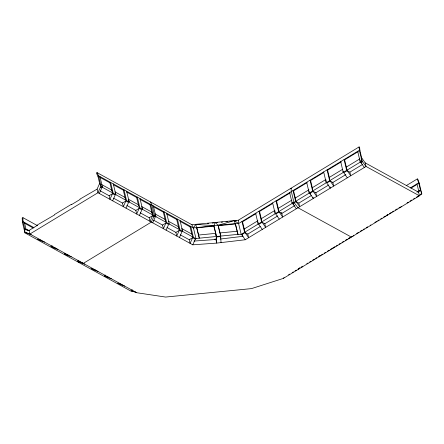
<?xml version="1.0" encoding="UTF-8"?>
<svg xmlns="http://www.w3.org/2000/svg" width="444" height="444" viewBox="0 0 444 444"><rect width="100%" height="100%" fill="white"/><g stroke="black" fill="none" stroke-linecap="round" stroke-linejoin="round"><path stroke-width="0.67" d="M242.785 235.27L241.181 234.388L237.978 234.371L199.323 238.173L195.76 224.337L213.925 225.652L216.506 236.486L213.819 226.151L215.079 222.477L218.215 225.23L220.796 236.064L220.024 233.572M221.034 242.668L220.696 236.563L216.4 236.985L215.884 239.483L216.744 243.09L245.243 239.76L366.034 166.461L419.452 195.81L421.267 193.667L421.8 193.961L420.096 194.994M220.435 237.812L220.696 236.563M196.742 227.345L199.323 238.173L195.998 238.739L101.177 186.647L99.634 183.444L97.913 176.224L96.376 173.027L97.053 172.616L98.596 175.813L193.418 227.911L235.398 223.543L237.978 234.371L234.399 220.613L218.215 225.23M234.327 220.929L234.399 220.613L238.6 223.56L241.181 234.388L361.965 161.089L366.034 166.461L365.173 162.854L361.644 157.775L359.923 150.555L359.596 147.236L359.063 146.942L238.273 220.241L191.88 224.714L97.053 172.616M365.173 162.854L418.592 192.202L419.452 195.81L283.355 278.399L251.493 288.611L165.601 297.058L136.746 292.729L132.484 291.181L131.807 291.597L24.958 232.895L22.378 222.061L22.2 218.043L22.883 217.627L23.06 221.65L24.781 228.871L29.043 230.419L37.551 225.252L37.463 224.892L54.562 214.929L54.473 214.569L71.49 204.246L71.573 204.606L80.081 199.445L79.992 199.084L97.092 189.122L99.634 183.444M97.913 176.224L98.596 175.813L101.177 186.647L100.494 187.057L97.952 192.735L29.903 234.027L25.641 232.484L24.958 232.895L24.781 228.871L25.669 229.359M99.29 193.467L101.831 187.79L100.494 187.057M112.643 200.805L115.185 195.127L112.515 193.662L109.973 199.334L109.113 195.726L100.211 190.831M125.996 208.142L128.544 202.464L125.868 200.999L123.327 206.676L122.466 203.063L113.564 198.174M139.355 215.479L141.897 209.801L139.227 208.336L136.685 214.014L135.825 210.401L126.917 205.511M152.708 222.816L155.25 217.144L152.581 215.673L150.039 221.351L149.178 217.738L140.276 212.848M166.067 230.153L168.609 224.481L165.934 223.01L163.392 228.688L162.532 225.075L153.63 220.185M179.42 237.49L181.962 231.818L179.293 230.347L176.751 236.025L175.891 232.412L166.988 227.522M191.88 224.714L193.418 227.911L195.998 238.739L195.321 239.155L192.646 237.684L190.104 243.362L189.244 239.749L180.342 234.859M97.092 189.122L97.952 192.735L192.774 244.827L195.321 239.155M193.418 227.911L195.76 224.337M283.355 278.399L284.082 277.544M298.668 269.108L299.756 267.826M302.07 267.044L302.797 266.189M319.081 256.721L320.168 255.439M332.695 248.462L333.416 247.608M336.458 245.97L337.179 245.11M349.706 238.139L350.427 237.285M352.131 236.252L351.404 237.107L297.985 207.759L293.917 202.386L291.336 191.553L291.014 188.239L291.547 188.528M353.108 236.075L353.829 235.22M366.716 227.816L367.443 226.956M370.118 225.752L370.845 224.892M387.129 215.429L387.856 214.569M400.743 207.17L401.465 206.31M417.982 191.947L418.703 191.092L416.983 183.872M418.592 192.202L420.407 190.06L418.686 182.839L417.293 178.932L406.637 185.398M417.754 196.842L418.476 195.987M22.378 222.061L23.06 221.65L33.894 227.6M99.845 177.284L109.934 182.828L110.617 182.417L113.192 193.245L111.655 190.049L101.565 184.504M109.113 195.726L112.515 193.662M113.198 184.626L123.288 190.165L123.97 189.755L126.551 200.588L125.008 197.386L114.918 191.847M57.948 249.434L53.685 247.891L51.016 246.426L52.148 245.737M122.466 203.063L125.868 200.999M126.557 191.963L136.647 197.508L137.324 197.092L139.904 207.925L138.367 204.728L128.277 199.184M135.825 210.401L139.227 208.336M139.91 199.301L150 204.845L150.683 204.429L153.263 215.262L151.72 212.066L141.63 206.521M84.66 264.113L80.397 262.565L77.728 261.1L78.86 260.412M149.178 217.738L152.581 215.673M78.383 262.243L79.065 261.832L83.328 263.375L151.376 222.083L153.918 216.406L154.595 215.995L152.014 205.161L150.477 201.965M153.263 206.638L163.359 212.182L164.036 211.766L166.617 222.599L165.074 219.403L154.984 213.858M162.532 225.075L165.934 223.01M166.622 213.975L176.712 219.519L177.395 219.103L179.97 229.937L178.433 226.74L168.343 221.195M111.372 278.788L107.109 277.239L104.44 275.774L105.572 275.086M175.891 232.412L179.293 230.347M190.065 226.856L190.748 226.446L193.329 237.274L191.786 234.077L190.065 226.856L179.975 221.312M189.244 239.749L192.646 237.684M235.398 223.543L238.6 223.56L359.385 150.261L359.923 150.555M242.535 221.784L244.256 229.004L244.583 232.323L242.002 221.495L242.535 221.784L256.149 213.525L255.611 213.231L258.192 224.065L257.997 222.072M274.88 210.423L261.272 218.681L261.594 222L259.013 211.166L259.551 211.461L272.566 203.563M291.891 200.1L278.283 208.358L278.604 211.677L276.029 200.843L276.562 201.138L290.171 192.879L289.638 192.585L292.219 203.419L292.085 202.092M293.573 190.815L295.293 198.035L295.621 201.354L293.04 190.52L293.573 190.815L307.181 182.556L306.649 182.262L309.229 193.096L309.035 191.103M325.918 179.454L312.304 187.712L312.632 191.031L310.051 180.197L310.584 180.492L323.604 172.594M342.335 169.486L329.32 177.389L329.642 180.702L327.062 169.874L327.6 170.169L341.208 161.91M344.611 159.846L346.331 167.066L346.659 170.379L344.078 159.551L344.611 159.846L358.219 151.587L357.686 151.293L360.267 162.121L360.073 160.134M132.484 291.181L131.147 290.448L132.284 289.76M244.256 229.004L257.864 220.746M295.293 198.035L308.902 189.777M346.331 167.066L359.94 158.808M245.116 232.617L248.646 237.695L247.785 234.082L245.116 232.617L241.714 234.682L245.243 239.76M262.127 222.294L265.662 227.372L264.802 223.759L262.127 222.294L258.724 224.359L262.26 229.437M279.143 211.971L282.673 217.049L281.812 213.436L279.143 211.971L275.741 214.036L279.27 219.114M296.281 208.791L292.751 203.713L296.154 201.648L298.823 203.113L299.683 206.726L296.154 201.648M313.009 197.264L313.292 198.462L309.762 193.39L313.164 191.32L315.839 192.79L316.7 196.398L313.164 191.32M330.181 180.997L333.71 186.075L332.85 182.467L330.181 180.997L326.778 183.061L330.308 188.139L330.02 186.935M347.191 170.674L350.721 175.752L349.861 172.144L347.191 170.674L343.789 172.738L347.319 177.816M364.33 167.493L360.8 162.415L362.504 161.383M247.785 234.082L260.212 226.545M264.802 223.759L277.816 215.862M294.833 205.539L281.812 213.436L281.03 212.31M298.823 203.113L311.25 195.571M315.839 192.79L328.854 184.893M332.85 182.467L345.865 174.564M349.861 172.144L362.287 164.602M410.472 187.823L418.686 182.839L419.219 183.133L421.8 193.961L420.407 190.06L416.927 192.169M411.011 188.112L416.927 184.521M288.589 274.803L289.771 274.081M292.135 272.649L293.323 271.928M295.094 270.851L296.281 270.135M298.052 269.058L299.828 267.982M301.015 267.26L302.148 266.572M306.782 263.758L307.964 263.042M309.74 261.966L310.922 261.244M312.698 260.167L314.474 259.091M315.656 258.375L316.844 257.653M318.592 256.593L320.296 255.561M321.428 254.873L322.61 254.157M324.386 253.074L325.569 252.359M327.345 251.282L329.121 250.205M330.303 249.484L332.673 248.052M333.855 247.33L335.037 246.614M339.033 244.189L340.215 243.473M341.991 242.396L343.767 241.32M345.543 240.237L347.313 239.161M348.501 238.445L349.683 237.729M356.637 233.505L358.413 232.428M360.184 231.352L361.96 230.275M363.142 229.559L364.33 228.838M366.106 227.761L367.288 227.045M374.83 222.466L376.606 221.389M377.789 220.668L378.976 219.952M380.747 218.875L381.934 218.154M383.705 217.077L385.481 216M386.641 215.301L387.773 214.607M389.477 213.575L391.253 212.498M392.435 211.782L393.617 211.067M395.393 209.984L397.169 208.908M398.945 207.831L400.127 207.115M407.081 202.897L408.264 202.175M410.04 201.099L411.816 200.022M413.592 198.945L414.774 198.229M416.55 197.147L418.326 196.07M220.18 239.061L243.04 236.313M198.44 224.459L199.817 224.325M207.409 223.576L208.791 223.443M212.243 223.104L213.625 222.966M216.383 222.694L217.765 222.561M221.217 222.222L222.594 222.083M226.046 221.745L227.428 221.612M230.186 221.34L231.568 221.201M196.642 227.844L213.819 226.151M218.115 225.73L235.292 224.042M198.363 235.065L215.54 233.372L215.651 235.409M237.013 231.263L219.836 232.95L218.27 226.385M234.97 220.873L236.247 220.762M193.973 241.07L215.884 239.483L214.585 239.155M192.774 244.827L216.744 243.09L216.4 236.985M24.398 222.383L26.118 229.604L29.16 230.708M31.241 234.759L25.641 232.484M41.925 240.631L37.662 239.083L40.332 240.554L44.594 242.097M51.016 246.426L55.278 247.968M68.631 255.306L64.369 253.763L67.044 255.228L71.306 256.776M77.728 261.1L81.99 262.643M95.343 269.98L91.081 268.437L93.756 269.902L98.019 271.451M104.44 275.774L108.702 277.317M122.056 284.66L117.793 283.111L120.463 284.576L124.725 286.125M131.147 290.448L135.414 291.997M417.293 178.932L417.826 179.226L419.219 183.133M360.8 162.415L361.871 163.004M309.762 193.39L310.833 193.973M292.751 203.713L293.817 204.296M238.811 220.535L238.273 220.241L238.6 223.56M181.696 228.532L191.786 234.077M22.883 217.627L37.451 225.63M24.309 223.121L33.211 228.016M26.118 229.604L27.3 230.258M136.746 292.729L29.903 234.027L29.043 230.419M181.874 229.803L182.645 231.402L180.064 220.574M155.161 215.129L155.933 216.728L153.352 205.899M141.808 207.792L142.579 209.39L139.999 198.562M128.449 200.455L129.221 202.053L126.64 191.22M115.096 193.118L115.867 194.716L113.287 183.883M101.998 186.314L102.508 187.379L99.928 176.546M346.758 168.87L347.047 170.074M340.676 161.616L343.256 172.444L343.123 171.118M327.6 170.169L329.603 178.593M323.659 171.939L326.24 182.767L325.979 180.114M310.584 180.492L312.737 189.516M276.562 201.138L278.566 209.562M272.627 202.908L275.202 213.742L274.941 211.089M259.551 211.461L261.699 220.49M176.712 219.519L178.86 228.543M166.705 213.237L169.286 224.065M163.359 212.182L165.507 221.206M150 204.845L152.153 213.869M136.647 197.508L138.65 205.927M123.288 190.165L125.585 199.794M109.934 182.828L111.944 191.253M361.644 157.775L361.965 161.089L359.385 150.261L359.063 146.942"/></g></svg>
